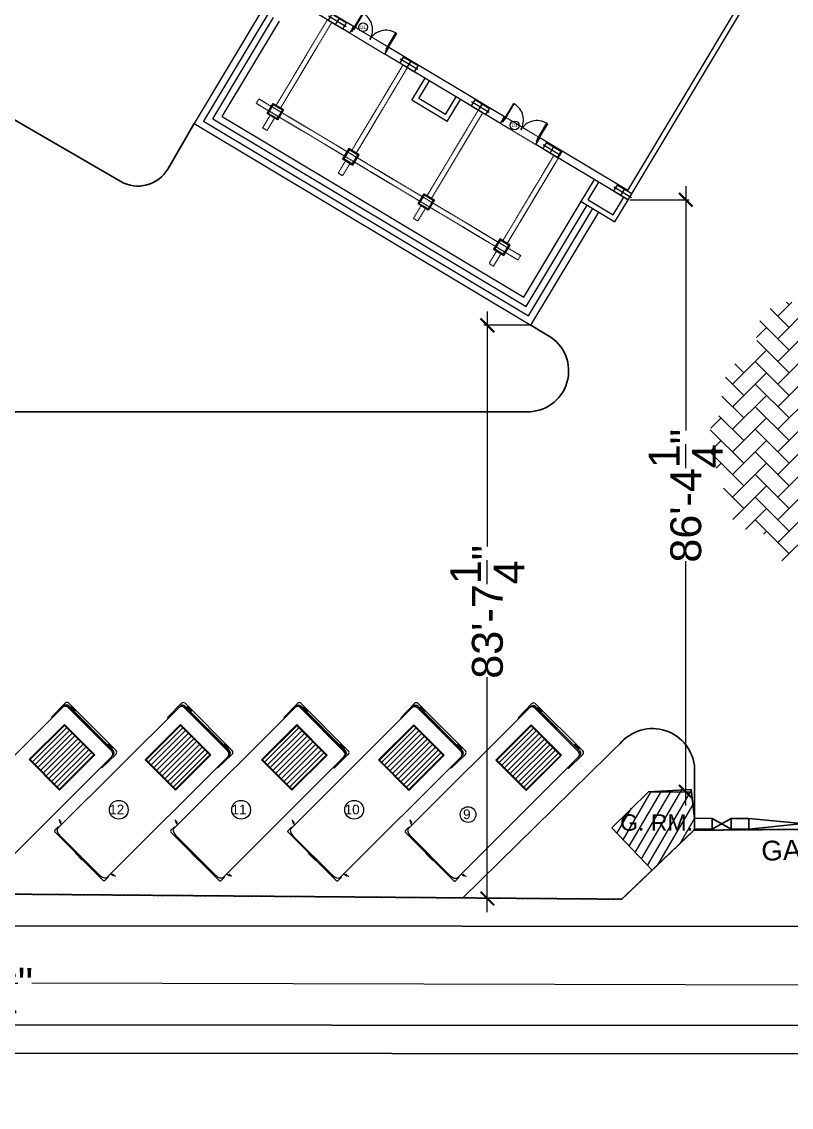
# Model space of a CAD drawing. Header units: inches. Extents: x -110725 to 51121, y 8404 to 44825.
# Drawn here: x -39891 to -38545, y 19919 to 21819 of the extents above; entities that cross this region are included whole.
import ezdxf
from ezdxf.enums import TextEntityAlignment as Align

# ---------------------------------------------------------------- set-up
doc = ezdxf.new("R2010")
doc.units = ezdxf.units.IN
doc.header["$LTSCALE"] = 0.1
doc.header["$MEASUREMENT"] = 0
doc.linetypes.add('CENTER', pattern=[2, 1.25, -0.25, 0.25, -0.25])
doc.linetypes.add('DASHED2', pattern=[0.375, 0.25, -0.125])
doc.layers.get('0').update_dxf_attribs({"color": 1, "lineweight": 0})
doc.layers.get('Defpoints').update_dxf_attribs({"lineweight": 0})
for name, color, linetype in [('boundary', 6, 'Continuous'), ('building', 6, 'Continuous'), ('GREEN BELT', 80, 'Continuous'), ('road', 8, 'Continuous')]:
    doc.layers.add(name, color=color, linetype=linetype)
for name, color, linetype, lineweight in [('CAR', 4, 'Continuous', 0), ('Col.', 4, 'Continuous', 0), ('dim', 252, 'Continuous', 0), ('DOOR', 32, 'Continuous', 0), ('HATCH', 5, 'Continuous', 5), ('PLASTER', 7, 'Continuous', 0), ('stair', 5, 'Continuous', 0), ('TEXT', 3, 'Continuous', 0), ('WALL', 7, 'Continuous', 0), ('WIN', 160, 'Continuous', 0)]:
    doc.layers.add(name, color=color, linetype=linetype, lineweight=lineweight)
doc.styles.add('ARIAL', font='arial.ttf')
doc.styles.add('EHSAN', font='arial.ttf', dxfattribs={"height": 54})
doc.styles.get("Standard").update_dxf_attribs({"font": 'arial.ttf'})
doc.styles.add('style4', font='arial.ttf')
doc.dimstyles.new('DIM1', dxfattribs={"dimtxt": 54, "dimasz": 6, "dimexe": 6, "dimexo": 3, "dimgap": 1, "dimtad": 0, "dimzin": 0, "dimdsep": 46, "dimlunit": 4, "dimtxsty": 'EHSAN', "dimblk": 'ARCHTICK', "dimcen": 3, "dimdle": 6, "dimclrd": 4, "dimclre": 4, "dimclrt": 6, "dimadec": 0, "dimazin": 0, "dimtfac": 1, "dimtofl": 0, "dimtmove": 1, "dimatfit": 3, "dimldrblk": 'ARCHTICK', "dimfxl": 4, "dimtolj": 1, "dimtzin": 3, "dimlwd": -1, "dimlwe": -1, "dimarcsym": 0})

# ---------------------------------------------------------------- blocks, each defined once
blk = doc.blocks.new('_ArchTick')
at = {"color": 0, "linetype": 'ByBlock', "const_width": 0.15}
blk.add_lwpolyline([(-0.5, -0.5), (0.5, 0.5)], dxfattribs=at)
blk = doc.blocks.new('*D40')
at = {"layer": 'Defpoints', "color": 0, "transparency": 16777216}
for p in [(-39546.1, 24214.8, 1175.7), (-42107.2, 21037.4), (-41710.9, 20787.1, 1175.7)]:
    blk.add_point(p, dxfattribs=at)
at = {"layer": 'dim', "color": 4, "transparency": 16777216}
for p, q in [((-39929.6, 24485.4), (-40952.3, 22866)), ((-39548.6, 24216.4), (-39947.5, 24468.3)), ((-42120, 21017.1), (-41097.2, 22636.5)), ((-41713.4, 20788.7), (-42112.3, 21040.6))]:
    blk.add_line(p, q, dxfattribs=at)
at = {"layer": 'dim', "color": 4, "transparency": 16777216, "xscale": 24, "yscale": 24, "zscale": 24}
for p, rotation in [((-39942.4, 24465.1), 57.7253753877735), ((-42107.2, 21037.4), 237.7253753877735)]:
    blk.add_blockref('_ArchTick', p, dxfattribs=dict(at, rotation=rotation))
at = {"layer": 'dim', "color": 6, "transparency": 16777216, "insert": (-41024.8, 22751.3), "char_height": 54, "attachment_point": 5, "rotation": 57.7254, "style": 'EHSAN'}
blk.add_mtext('\\A1;337\'-10"', dxfattribs=at)
blk = doc.blocks.new('*D43')
at = {"layer": 'Defpoints', "color": 0, "transparency": 16777216}
for p in [(-41648.3, 20306.5, 1175.7), (-38369.1, 20298.9, 1175.7), (-41648.7, 20140.3)]:
    blk.add_point(p, dxfattribs=at)
at = {"layer": 'dim', "color": 4, "transparency": 16777216}
for p, q in [((-41648.3, 20303.5), (-41648.7, 20134.3)), ((-38369.1, 20295.9), (-38369.5, 20126.7)), ((-41672.7, 20140.4), (-40144.8, 20136.8)), ((-38345.5, 20132.6), (-39873.4, 20136.2))]:
    blk.add_line(p, q, dxfattribs=at)
at = {"layer": 'dim', "color": 4, "transparency": 16777216, "xscale": 24, "yscale": 24, "zscale": 24}
for p, rotation in [((-41648.7, 20140.3), 179.866009565294), ((-38369.5, 20132.7), 359.866009565294)]:
    blk.add_blockref('_ArchTick', p, dxfattribs=dict(at, rotation=rotation))
at = {"layer": 'dim', "color": 6, "transparency": 16777216, "insert": (-40009.1, 20136.5), "char_height": 54, "attachment_point": 5, "rotation": 359.866, "style": 'EHSAN'}
blk.add_mtext('\\A1;273\'-3{\\H1.000000x;\\S1/4;}"', dxfattribs=at)
blk = doc.blocks.new('DD3')
for p, q in [((-70.5, 34.9), (-70.5, 1.9)), ((-70.5, 34.9), (-69, 34.9)), ((-69, 1.9), (-69, 34.9)), ((-1.5, 34.9), (-3, 34.9)), ((-3, 1.9), (-3, 34.9)), ((-1.5, 34.9), (-1.5, 1.9)), ((-72, 1.9), (-72, -1.9)), ((-70.5, 1.9), (-72, 1.9)), ((-69, 1.9), (-70.5, 1.9)), ((-70.5, 0.4), (-70.5, 1.9)), ((-69.8, 0.4), (-70.5, 0.4)), ((-69.8, -1.9), (-69.8, 0.4)), ((-1.5, 1.9), (-3, 1.9)), ((-1.5, 0.4), (-2.2, 0.4)), ((-2.2, 0.4), (-2.2, -1.9)), ((-1.5, 1.9), (-1.5, 0.4)), ((0, 1.9), (-1.5, 1.9)), ((0, -1.9), (0, 1.9)), ((-72, -1.9), (-69.8, -1.9)), ((-2.2, -1.9), (0, -1.9))]:
    blk.add_line(p, q)
for centre, start, end in [((-69, 1.9), 359.9824, 90), ((-3, 1.9), 90, 180.0176)]:
    blk.add_arc(centre, 33, start, end)
blk = doc.blocks.new('D-6-dub')
blk.add_blockref('DD3', (0, 0))
blk = doc.blocks.new('*D53')
at = {"layer": 'Defpoints', "color": 0, "transparency": 16777216}
for p in [(-39000, 21287.8), (-39076.4, 20284.6), (-39000, 20284.6)]:
    blk.add_point(p, dxfattribs=at)
at = {"layer": 'dim', "color": 4, "transparency": 16777216}
for p, q in [((-39076.4, 21311.8), (-39076.4, 20900.5)), ((-39003, 21287.8), (-39082.4, 21287.8)), ((-39076.4, 20260.6), (-39076.4, 20671.9)), ((-39003, 20284.6), (-39082.4, 20284.6))]:
    blk.add_line(p, q, dxfattribs=at)
at = {"layer": 'dim', "color": 4, "transparency": 16777216, "xscale": 24, "yscale": 24, "zscale": 24}
for p, rotation in [((-39076.4, 21287.8), 90), ((-39076.4, 20284.6), 270)]:
    blk.add_blockref('_ArchTick', p, dxfattribs=dict(at, rotation=rotation))
at = {"layer": 'dim', "color": 6, "transparency": 16777216, "insert": (-39076.4, 20786.2), "char_height": 54, "attachment_point": 5, "rotation": 90, "style": 'EHSAN'}
blk.add_mtext('\\A1;83\'-7{\\H1.000000x;\\S1/4;}"', dxfattribs=at)
blk = doc.blocks.new('*D54')
at = {"layer": 'Defpoints', "color": 0, "transparency": 16777216}
for p in [(-38830, 21507.4), (-38794.6, 20471.3, -23.7), (-38729.3, 20471.3)]:
    blk.add_point(p, dxfattribs=at)
at = {"layer": 'dim', "color": 4, "transparency": 16777216}
for p, q in [((-38729.3, 21531.4), (-38729.3, 21103.6)), ((-38827, 21507.4), (-38723.3, 21507.4)), ((-38729.3, 20447.3), (-38729.3, 20875.1)), ((-38791.6, 20471.3), (-38723.3, 20471.3))]:
    blk.add_line(p, q, dxfattribs=at)
at = {"layer": 'dim', "color": 4, "transparency": 16777216, "xscale": 24, "yscale": 24, "zscale": 24}
for p, rotation in [((-38729.3, 21507.4), 90), ((-38729.3, 20471.3), 270)]:
    blk.add_blockref('_ArchTick', p, dxfattribs=dict(at, rotation=rotation))
at = {"layer": 'dim', "color": 6, "transparency": 16777216, "insert": (-38729.3, 20989.4), "char_height": 54, "attachment_point": 5, "rotation": 90, "style": 'EHSAN'}
blk.add_mtext('\\A1;86\'-4{\\H1.000000x;\\S1/4;}"', dxfattribs=at)
blk = doc.blocks.new('44')
at = {"layer": 'Col.', "linetype": 'Continuous'}
blk.add_lwpolyline([(-24729.4, 37327.3), (-24729.4, 37339.3), (-24759.4, 37339.3), (-24759.4, 37327.3)], close=True, dxfattribs=at)
at = {"layer": 'dim', "linetype": 'Continuous'}
for p, q in [((-24744.4, 37340.5), (-24744.4, 37326.1)), ((-24762.4, 37333.3), (-24726.4, 37333.3))]:
    blk.add_line(p, q, dxfattribs=at)
blk = doc.blocks.new('bus')
for p, q in [((-25, -7.5), (-25.5, 27.4)), ((-23.3, -282.3), (-23.3, 22.7)), ((-20.9, 31.9), (96.8, 31.9)), ((-17.6, 28.3), (93.4, 28.3)), ((-17.6, 27.6), (93.4, 27.6)), ((-16.5, 25.5), (92.3, 25.5)), ((-13.7, 29.9), (-3.1, 29.9)), ((-13.7, 28.3), (-13.7, 29.9)), ((-3.1, 29.9), (-3.1, 28.3)), ((89.6, 29.9), (78.9, 29.9)), ((78.9, 29.9), (78.9, 28.3)), ((89.6, 28.3), (89.6, 29.9)), ((99.1, -282.3), (99.1, 22.7)), ((100.8, -7.5), (101.3, 27.4)), ((0, 0), (75.8, 0)), ((0, -88), (0, 0)), ((75.8, -88), (75.8, 0)), ((-23.3, -7.5), (-25, -7.5)), ((1.4, -86.7), (1.4, -1.4)), ((1.4, -1.4), (74.5, -1.4)), ((6.9, -86.7), (6.9, -1.4)), ((13.8, -86.7), (13.8, -1.4)), ((20.7, -86.7), (20.7, -1.4)), ((27.6, -86.7), (27.6, -1.4)), ((34.5, -86.7), (34.5, -1.4)), ((41.3, -86.7), (41.3, -1.4)), ((48.2, -86.7), (48.2, -1.4)), ((55.1, -86.7), (55.1, -1.4)), ((62, -86.7), (62, -1.4)), ((68.9, -86.7), (68.9, -1.4)), ((74.5, -86.7), (74.5, -1.4)), ((99.1, -7.5), (100.8, -7.5)), ((75.8, -88), (0, -88)), ((74.5, -86.7), (1.4, -86.7)), ((-32.9, -270.4), (-26.1, -270.8)), ((-29.5, -270.6), (-29.3, -272.3)), ((-29.3, -272.3), (-23.5, -273.5)), ((-24.6, -280), (-24.6, -288.5)), ((-23.3, -280), (-24.6, -280)), ((99.1, -280), (100.4, -280)), ((105.1, -272.3), (99.3, -273.5)), ((100.4, -280), (100.4, -288.5)), ((108.7, -270.4), (101.9, -270.8)), ((105.3, -270.6), (105.1, -272.3)), ((-22.3, -290.7), (98.1, -290.7)), ((-12.7, -288.8), (88.5, -288.8)), ((28.8, -291.5), (28.8, -290.7)), ((47, -291.5), (28.8, -291.5)), ((47, -290.7), (47, -291.5))]:
    blk.add_line(p, q)
for points in [[(-23.3, -282.3, 0.150637), (-22.6, -284.6, 0.107023), (-20.2, -286.9, 0.075032), (-16.9, -288.3, 0.061755), (-12.7, -288.8, 0.061755)], [(99.1, -282.3, -0.150637), (98.4, -284.6, -0.107023), (96, -286.9, -0.075032), (92.7, -288.3, -0.061755), (88.5, -288.8, -0.061755)]]:
    blk.add_lwpolyline(points, format="xyb")
for centre, radius, start, end in [((-20.9, 27.4), 4.53, 90, 180.7751), ((-17.6, 22.7), 5.67, 90, 180), ((-17.6, 21.9), 5.67, 90, 180), ((-16.5, 18.7), 6.8, 90, 180), ((92.3, 18.7), 6.8, 0, 90), ((93.4, 22.7), 5.67, 0, 90), ((93.4, 21.9), 5.67, 0, 90), ((96.8, 27.4), 4.53, 359.2249, 90), ((-22.3, -288.5), 2.27, 180, 270), ((98.1, -288.5), 2.27, 270, 0)]:
    blk.add_arc(centre, radius, start, end)

msp = doc.modelspace()

# ---------------------------------------------------------------- hatches: boundary and pattern name
at = {"layer": 'HATCH'}
h = msp.add_hatch(dxfattribs=at)
h.set_pattern_fill('AR-HBONE', color=251, scale=7)
edge = h.paths.add_edge_path()
edge.add_arc((-38306.49673, 21127.80627), 72.2462, 321.43452144, 431.43452134)
edge.add_arc((-38321.46684, 21242.90091), 60.1184, 309.17031682, 509.43681154)
edge.add_arc((-38437.50566, 21240.47755), 72.2462, 27.17260702, 137.17260692)
edge.add_arc((-38546.29407, 21269.21705), 59.40534, 20.0565317, 210.02676781)
edge.add_arc((-38594.0581, 21167.33735), 72.2462, 92.91069259, 202.91069249)
edge.add_arc((-38618.36476, 21080.60098), 72.2462, 125.77973538, 235.77973528)
edge.add_arc((-38591.70662, 20994.55822), 72.2462, 158.64877817, 268.64877807)
edge.add_arc((-38522.6189, 20936.75771), 72.2462, 191.51782095, 301.51782086)
edge.add_arc((-38423.62999, 20867.68436), 61.67709, 173.02945644, 385.74427095)
edge.add_arc((-38352.13757, 20964.94055), 72.2462, 257.25590653, 367.25590643)
edge.add_arc((-38246.60717, 21023.19509), 59.66925, 235.42339105, 453.26703682)
at = {"layer": 'HATCH', "linetype": 'Continuous'}
h = msp.add_hatch(dxfattribs=at)
h.set_pattern_fill('ANSI31', color=256, scale=119.134175, angle=14.69136504, style=0)
h.set_pattern_definition([(59.691365, (-312266.656, -301062.324), (-12.8563571, 7.51524793), [])])
h.paths.add_polyline_path([(-38714.92351, 20404.02947), (-38713.70618, 20406.08259), (-38713.74632, 20424.90597), (-38719.52741, 20475.61043), (-38794.63721, 20471.31294), (-38858.87371, 20408.1627), (-38788.13615, 20334.10196)])

# ---------------------------------------------------------------- linework, layer by layer
for p, q in [((-39208.29241, 21681.55604), (-39185.17123, 21720.16188)), ((-39195.94701, 21684.65297), (-39177.45007, 21715.53765)), ((-39146.51261, 21644.55589), (-39208.29241, 21681.55604)), ((-39149.60954, 21656.90129), (-39195.94701, 21684.65297)), ((-39149.60954, 21656.90129), (-39131.11259, 21687.78596)), ((-39146.51261, 21644.55589), (-39123.39143, 21683.16173)), ((-38912.30839, 21504.29165), (-38889.18721, 21542.8975)), ((-38899.96298, 21507.38859), (-38881.46604, 21538.27326)), ((-38856.2097, 21481.18458), (-38837.71275, 21512.06925)), ((-38912.30839, 21504.29165), (-38853.11276, 21468.83918)), ((-38899.96298, 21507.38859), (-38856.2097, 21481.18458)), ((-38853.11276, 21468.83918), (-38829.99158, 21507.44502))]:
    msp.add_line(p, q)
at = {"layer": 'boundary', "linetype": 'CENTER', "elevation": -26.09038}
msp.add_lwpolyline([(-34038.56774, 20478.20914), (-35327.5649, 20479.40266), (-35321.84784, 20285.19908), (-36342.0591, 20285.46756), (-36465.5925, 20409.49329), (-36782.43128, 20408.8178), (-36782.43128, 20408.8178), (-36908.03453, 20284.255), (-38369.10536, 20298.8718), (-38398.9743, 20406.68863), (-38714.92351, 20404.02947), (-38714.92351, 20404.02947), (-38841.29334, 20283.33), (-41648.30157, 20306.54046), (-41706.50867, 20691.55207), (-41710.86638, 20787.09078), (-39546.06335, 24214.83069)], dxfattribs=at)
at = {"layer": 'building', "linetype": 'Continuous'}
for points, elevation in [([(-34691.76671, 20478.81395), (-35327.5649, 20479.40266), (-35321.84784, 20285.19908), (-36342.0591, 20285.46756), (-36465.5925, 20409.49329), (-36782.43128, 20408.8178), (-36782.43128, 20408.8178), (-36908.03453, 20284.255), (-38369.10536, 20298.8718), (-38398.9743, 20406.68863), (-38714.92351, 20404.02947), (-38714.92351, 20404.02947), (-38841.29334, 20283.33), (-41648.30157, 20306.54046)], 1.07221), ([(-38794.63721, 20471.31294), (-38858.87371, 20408.1627)], 3.45489), ([(-38794.63721, 20471.31294), (-38719.52741, 20475.61043)], 3.45489), ([(-38719.52741, 20475.61043), (-38713.74632, 20424.90597)], 6.19498), ([(-38683.05764, 20424.82343), (-38713.74632, 20424.90597)], 6.90978), ([(-38713.74632, 20424.90597), (-38713.74632, 20424.90597), (-38713.70618, 20406.08259)], 6.90978), ([(-38428.66357, 20425.50687), (-38618.89353, 20405.75519)], 6.90978), ([(-38858.87371, 20408.1627), (-38788.13615, 20334.10196)], 3.45489), ([(-38713.70618, 20406.08259), (-38714.92351, 20404.02947)], 6.90978), ([(-38683.01764, 20406.06222), (-38713.70618, 20406.08259)], 6.90978), ([(-38683.05764, 20424.82343), (-38683.01764, 20406.06222)], 6.90978), ([(-38649.6222, 20424.59893), (-38683.01764, 20406.06222)], 6.07584), ([(-38682.96719, 20424.82319), (-38649.58207, 20405.77574)], 6.90978), ([(-38618.93353, 20424.5164), (-38649.6222, 20424.59893)], 6.07584), ([(-38649.6222, 20424.59893), (-38649.6222, 20424.59893), (-38649.58207, 20405.77574)], 6.07584), ([(-38618.93353, 20424.5164), (-38618.89353, 20405.75519)], 6.07584), ([(-38618.93353, 20424.5164), (-38428.62344, 20406.68438)], 6.07584), ([(-38618.89353, 20405.75519), (-38649.58207, 20405.77574)], 6.07584)]:
    msp.add_lwpolyline(points, dxfattribs=dict(at, elevation=elevation))
at = {"layer": 'CAR', "linetype": 'Continuous'}
msp.add_circle((-33960.35096, 21924.4645, 27.16259), 11425.94255, dxfattribs=at)
at = {"layer": 'GREEN BELT', "linetype": 'Continuous'}
for p, q in [((-38967.7365, 21268.44254), (-39000.01787, 21287.77597)), ((-39001.62999, 21136.61756), (-40461.20455, 21136.61756)), ((-38834.34056, 20565.483), (-39119.01103, 20285.62638)), ((-38713.70618, 20511.59579), (-38713.70618, 20424.90586))]:
    msp.add_line(p, q, dxfattribs=at)
msp.add_lwpolyline([(-39589.38992, 21640.75306), (-39635.52493, 21561.28684, -0.4142135624), (-39717.53903, 21539.52249), (-40462.43256, 21971.97879), (-40483.81047, 22001.84415), (-40481.74328, 22061.13383), (-40423.36536, 22156.49411), (-40521.3986, 22216.14179), (-40722.89873, 22351.43454)], format="xyb", dxfattribs=at)
for centre, radius, start, end in [((-39005.51637, 21207.88645), 71.37478, 266.87868213, 60.12420514), ((-38787.76951, 20507.76665), 74.16225, 2.9596017, 140.12297754)]:
    msp.add_arc(centre, radius, start, end, dxfattribs=at)
at = {"layer": 'PLASTER', "elevation": 27.16259}
for points in [[(-39450.92145, 21676.2534), (-39432.90539, 21665.46351), (-39443.69528, 21647.44745), (-39461.71134, 21658.23734)], [(-39300.70391, 21586.29076), (-39318.71997, 21597.08065), (-39329.50985, 21579.06459), (-39311.49379, 21568.27471)], [(-39186.87855, 21518.12034), (-39168.86249, 21507.33045), (-39179.65238, 21489.3144), (-39197.66844, 21500.10428)], [(-39036.66384, 21428.15299), (-39054.6799, 21438.94287), (-39065.46978, 21420.92681), (-39047.45372, 21410.13693)]]:
    msp.add_lwpolyline(points, close=True, dxfattribs=at)
at = {"layer": 'road', "linetype": 'Continuous'}
for points, elevation in [([(-41911.18679, 20237.24667), (-27957.06204, 20231.50136), (-27969.98026, 20463.11896)], -5.95671), ([(-43883.48877, 20064.86769), (-27257.44979, 20058.02228), (-26966.64816, 20058.33929)], -8.69679), ([(-26874.03088, 20005.33655), (-27176.46129, 20005.60601), (-43885.30359, 20016.35916)], 4.05056)]:
    msp.add_lwpolyline(points, dxfattribs=dict(at, elevation=elevation))
at = {"layer": 'stair'}
for p, q in [((-39556.46884, 21649.01155), (-39450.20599, 21826.44051)), ((-39540.0083, 21653.14079), (-39439.91109, 21820.27486)), ((-39556.46884, 21649.01155), (-39008.27635, 21320.69705)), ((-39540.0083, 21653.14079), (-39012.4056, 21337.15759)), ((-39012.4056, 21337.15759), (-38912.30839, 21504.29165)), ((-39008.27635, 21320.69705), (-38902.0135, 21498.12601))]:
    msp.add_line(p, q, dxfattribs=at)
at = {"layer": 'stair', "elevation": 27.16259}
for points in [[(-39470.79577, 21838.7718), (-39589.38992, 21640.75306), (-39000.01787, 21287.77597), (-38881.42372, 21485.79471)], [(-39460.50088, 21832.60616), (-39572.92938, 21644.88231), (-39004.14711, 21304.23651), (-38891.71861, 21491.96036)]]:
    msp.add_lwpolyline(points, dxfattribs=at)
at = {"layer": 'TEXT'}
for centre, radius in [((-39293.75119, 21809.45406, 27.16259), 7.69524), ((-39028.63264, 21637.61248, 27.16259), 7.69524), ((-39721.16384, 20439.83493), 16.46195), ((-39507.16662, 20439.83493), 16.46195), ((-39309.34706, 20439.83493), 16.46195), ((-39110.09963, 20431.5454), 13.69815)]:
    msp.add_circle(centre, radius, dxfattribs=at)
at = {"layer": 'WALL'}
for p, q in [((-38830.7764, 21523.65101), (-38559.42356, 21976.73361)), ((-38829.99158, 21507.44502), (-38547.07815, 21979.83054)), ((-39317.18919, 21799.22239), (-39478.56972, 21895.88086)), ((-39310.25282, 21810.80416), (-39463.9122, 21902.83837)), ((-39317.18919, 21799.22239), (-39310.25282, 21810.80416)), ((-39255.42035, 21762.22765), (-39248.48399, 21773.8094)), ((-39053.14437, 21641.09252), (-39255.42035, 21762.22765)), ((-39046.20802, 21652.67427), (-39248.48399, 21773.8094)), ((-39053.14544, 21641.09075), (-39046.20802, 21652.67427)), ((-38991.37609, 21604.09686), (-38984.43888, 21615.68004)), ((-38829.99158, 21507.44502), (-38991.37524, 21604.09828)), ((-38830.7764, 21523.65101), (-38984.43888, 21615.68004))]:
    msp.add_line(p, q, dxfattribs=at)
at = {"layer": 'WALL', "elevation": 27.16259}
for points in [[(-39450.4053, 21674.19583), (-39434.96296, 21664.94736), (-39444.21143, 21649.50502), (-39459.65377, 21658.75349)], [(-39302.76148, 21585.77461), (-39318.20381, 21595.02308), (-39327.45229, 21579.58075), (-39312.00995, 21570.33227)], [(-39186.3624, 21516.06277), (-39170.92006, 21506.8143), (-39180.16853, 21491.37196), (-39195.61087, 21500.62044)], [(-39038.72141, 21427.63683), (-39054.16374, 21436.8853), (-39063.41222, 21421.44297), (-39047.96988, 21412.19449)]]:
    msp.add_lwpolyline(points, close=True, dxfattribs=at)
at = {"layer": 'WIN', "linetype": 'DASHED2'}
for p, q in [((-39356.26438, 21822.62637), (-39446.54471, 21671.88371)), ((-39348.54336, 21818.00189), (-39438.82354, 21667.25947)), ((-39317.18773, 21799.22482), (-39255.41838, 21762.23093)), ((-39248.48117, 21773.81411), (-39310.25852, 21810.79464)), ((-39224.06365, 21743.45236), (-39313.57252, 21593.99782)), ((-39216.34234, 21738.82837), (-39305.85136, 21589.37359)), ((-39216.34158, 21738.82963), (-39209.40523, 21750.41138)), ((-39480.50516, 21676.48679), (-39475.88092, 21684.20795)), ((-39475.88092, 21684.20795), (-39017.87002, 21409.90354)), ((-39480.50516, 21676.48679), (-39022.49426, 21402.18237)), ((-39092.22209, 21664.49229), (-39181.73111, 21515.03751)), ((-39084.50107, 21659.86781), (-39174.00994, 21510.41328)), ((-39092.22209, 21664.49229), (-39085.28507, 21676.07598)), ((-39456.56389, 21655.15451), (-39469.66589, 21633.27787)), ((-39448.84272, 21650.53028), (-39461.94472, 21628.65363)), ((-39053.14544, 21641.09075), (-38991.37609, 21604.09686)), ((-38984.43888, 21615.68004), (-39046.21623, 21652.66056)), ((-39461.94472, 21628.65363), (-39469.66589, 21633.27787)), ((-38960.02046, 21585.31979), (-39049.53245, 21435.86005)), ((-38952.29929, 21580.69556), (-38945.36294, 21592.27731)), ((-39324.36241, 21575.98177), (-39337.46441, 21554.10512)), ((-39316.64124, 21571.35753), (-39329.74324, 21549.48089)), ((-38952.29929, 21580.69556), (-39041.81128, 21431.23581)), ((-39329.74324, 21549.48089), (-39337.46441, 21554.10512)), ((-39192.52099, 21497.02146), (-39205.62299, 21475.14481)), ((-39184.79982, 21492.39722), (-39197.90183, 21470.52058)), ((-39205.62299, 21475.14481), (-39197.90183, 21470.52058)), ((-39060.32234, 21417.84399), (-39073.42434, 21395.96734)), ((-39052.60117, 21413.21975), (-39065.70317, 21391.34311)), ((-39065.70317, 21391.34311), (-39073.42434, 21395.96734)), ((-39022.49426, 21402.18237), (-39017.87002, 21409.90354))]:
    msp.add_line(p, q, dxfattribs=at)

# ---------------------------------------------------------------- block references
at = {"layer": 'CAR', "extrusion": (-2.86999e-05, 1.83558e-05, 1), "xscale": 0.9928012119096591, "yscale": 0.9928012119096591, "zscale": 0.9928012119096591, "rotation": 314.9370962201773}
for p in [(-39816.18421, 20589.367, 2.4294), (-39613.02654, 20589.14396, 2.4294), (-39409.86886, 20588.92092, 2.4294), (-39205.09051, 20588.69609, 2.4294), (-38999.73989, 20588.47064, 2.4294)]:
    msp.add_blockref('bus', p, dxfattribs=at)
at = {"layer": 'Col.', "linetype": 'Continuous', "rotation": 149.0064827751198}
for p in [(-41325.77996, 66564.37232, 27.16259), (-41200.70539, 66489.44585, 27.16259), (-41075.70135, 66414.40194, 27.16259), (-40950.62329, 66339.48127, 27.16259), (-40826.84288, 66265.31743, 27.16259)]:
    msp.add_blockref('44', p, dxfattribs=at)
at = {"layer": 'DOOR', "rotation": 329.082452732648}
for p in [(-39251.95149, 21768.01966, 27.16259), (-38987.90791, 21609.88773, 27.16259)]:
    msp.add_blockref('D-6-dub', p, dxfattribs=at)

# ---------------------------------------------------------------- texts
at = {"layer": 'TEXT', "style": 'ARIAL'}
for p in [(-39293.77622, 21809.50303), (-39028.65767, 21637.66146)]:
    msp.add_text('D1', height=5.76, dxfattribs=at).set_placement(p, align=Align.MIDDLE_CENTER)
at = {"layer": 'TEXT', "color": 7, "linetype": 'Continuous', "lineweight": 25}
msp.add_text('G. RM.', height=28.787522, dxfattribs=at).set_placement((-38844.01631, 20403.20648))
msp.add_text('GATE', height=34.545026, rotation=2.43860832, dxfattribs=at).set_placement((-38596.38771, 20350.3594))
at = {"layer": 'TEXT', "char_height": 16.875, "attachment_point": 3, "style": 'style4'}
for s, insert in [('12', (-39711.59813, 20448.70839)), ('11', (-39497.6009, 20448.70839)), ('10', (-39299.78134, 20448.70839)), ('9', (-39105.74209, 20440.41886))]:
    msp.add_mtext_dynamic_manual_height_columns(s, width=87.0571429, gutter_width=101.66862, heights=[0], dxfattribs=dict(at, insert=insert))

# ---------------------------------------------------------------- dimensions: what is measured, and where the dimension line sits
at = {"layer": 'dim'}
for p1, p2, distance, picture, middle in [((-39546.06335, 24214.83069, 1.07221), (-41710.86638, 20787.09078, 1.07221), -468.74036, '*D40', (-41024.78409, 22751.25774, -1174.66297)), ((-38369.10536, 20298.8718, 1.07221), (-41648.30157, 20306.54046, 1.07221), 166.22174, '*D43', (-40009.09219, 20136.48484, -1174.66297))]:
    dim = msp.add_aligned_dim(p1=p1, p2=p2, distance=distance, dimstyle='DIM1', override={"dimtxt": 36, "dimasz": 24, "dimdle": 24}, dxfattribs=at)
    dim.commit()
    dim.dimension.update_dxf_attribs({"geometry": picture, "text_midpoint": middle})
for base, p1, p2, picture, middle in [((-38729.2588, 20471.31294, 27.16259), (-38829.99158, 21507.44502, 27.16259), (-38794.63721, 20471.31294, 3.45489), '*D54', (-38729.2588, 20989.37898, 27.16259)), ((-39076.42727, 20284.64245, 27.16259), (-39000.01787, 21287.77597, 27.16259), (-39000.01787, 20284.64245, 27.16259), '*D53', (-39076.42727, 20786.20921, 27.16259))]:
    dim = msp.add_linear_dim(base=base, p1=p1, p2=p2, angle=90, dimstyle='DIM1', override={"dimtxt": 36, "dimasz": 24, "dimdle": 24}, dxfattribs=at)
    dim.commit()
    dim.dimension.update_dxf_attribs({"geometry": picture, "text_midpoint": middle})

doc.saveas('drawing.dxf')
